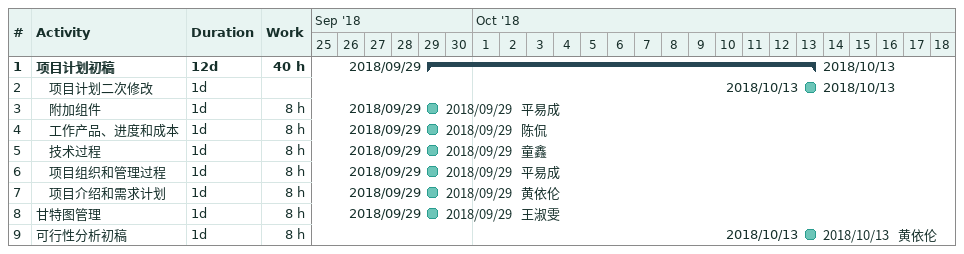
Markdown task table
| ID | Level | Task | Duration | Start | Finish | Resources | Work (h) |
|---|---|---|---|---|---|---|---|
| 1 | 1 | **项目计划初稿** | 12d | 2018-09-29 | 2018-10-13 |  | 40 |
| 2 | 2 | 项目计划二次修改 | 1d | 2018-10-13 | 2018-10-13 |  |  |
| 3 | 2 | 附加组件 | 1d | 2018-09-29 | 2018-09-29 | 平易成 | 8 |
| 4 | 2 | 工作产品、进度和成本 | 1d | 2018-09-29 | 2018-09-29 | 陈侃 | 8 |
| 5 | 2 | 技术过程 | 1d | 2018-09-29 | 2018-09-29 | 童鑫 | 8 |
| 6 | 2 | 项目组织和管理过程 | 1d | 2018-09-29 | 2018-09-29 | 平易成 | 8 |
| 7 | 2 | 项目介绍和需求计划 | 1d | 2018-09-29 | 2018-09-29 | 黄依伦 | 8 |
| 8 | 1 | 甘特图管理 | 1d | 2018-09-29 | 2018-09-29 | 王淑雯 | 8 |
| 9 | 1 | 可行性分析初稿 | 1d | 2018-10-13 | 2018-10-13 | 黄依伦 | 8 |
